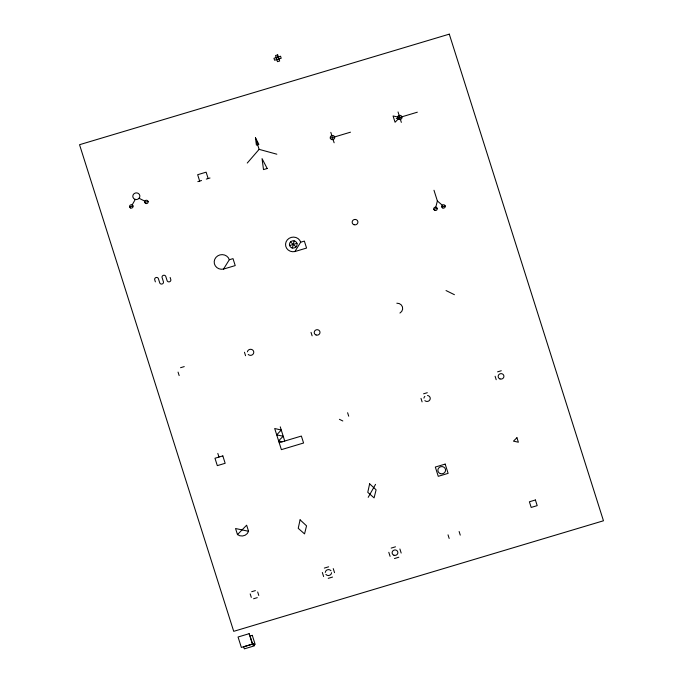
<?xml version="1.0" encoding="UTF-8"?>
<svg xmlns="http://www.w3.org/2000/svg" width="683" height="683" viewBox="0 0 683 683"><rect width="100%" height="100%" fill="white"/><g stroke="black" fill="none" stroke-linecap="round" stroke-linejoin="round"><path stroke-width="1.02" d="M292.401 247.989L294.16 240.851M435.78 207.18L437.376 200.973L433.978 190.25M132.152 204.951L135.285 199.427M368.188 497.344L375.539 484.367M223.512 269.085L229.317 259.736L233.014 258.635L235.217 265.585L223.512 269.085A7.752 7.308 -9.1 0 1 214.394 263.775A7.752 7.308 -9.1 0 1 219.917 254.913A7.752 7.308 -9.1 0 1 229.343 259.728M294.868 251.557L300.674 242.209L304.37 241.099L306.573 248.057L294.868 251.557A7.752 7.308 -9.1 0 1 285.75 246.247A7.752 7.308 -9.1 0 1 291.274 237.385A7.752 7.308 -9.1 0 1 300.699 242.2M247.255 163.049L259.113 149.355L255.442 137.77L256.407 145.095L258.874 144.352L255.442 137.77M237.479 534.601L246.64 525.201L248.569 531.289A6.984 6.582 -9.1 0 1 237.479 534.601L235.55 528.522L248.569 531.289M276.145 57.483L278.322 56.834M276.846 59.703L279.023 59.045M330.316 138.214L350.499 132.178M396.234 118.509L417.339 112.191M197.831 181.635L201.528 180.525M206.3 179.1L209.997 177.998M129.616 206.94L133.006 205.933M144.711 202.433L148.1 201.417M289.583 245.521L296.977 243.31M433.782 209.339L437.171 208.324M441.799 206.94L445.188 205.924M180.551 367.702L184.248 366.6M423.588 393.809L427.285 392.708M497.583 371.851L501.279 370.741M279.193 442.695L301.374 436.061L303.576 443.011L281.396 449.645L274.694 428.506L281.251 430.034L276.717 434.875L283.223 436.258L278.596 440.817L282.122 441.824M324.323 568.094L328.634 566.805M391.18 548.099L395.491 546.81M251.694 591.709L255.391 590.607M253.581 598.752L257.278 597.651M328.241 578.339L332.553 577.05M394.484 558.532L398.795 557.243M259.113 149.355L276.837 154.204M446.025 290.548L454.417 294.697M139.059 198.292L144.856 201.152M339.408 419.302L342.806 420.976M437.376 200.973L442.285 205.233M290.488 241.953L296.072 246.887M495.098 376.239L496.2 379.714M398.035 111.944L401.339 122.368M420.993 398.394L422.094 401.869M459.121 531.511L460.265 535.13M330.82 132.357L334.124 142.781M448.031 534.832L449.175 538.452M399.897 548.987L401.177 553.042M347.613 412.728L348.714 416.203M388.798 552.299L390.087 556.355M311.013 332.339L312.114 335.823M333.244 568.597L334.533 572.653M208.153 178.545L206.129 172.176L197.66 174.711L199.675 181.08M280.243 426.841L284.734 441.039M322.342 572.491L323.622 576.546M244.463 352.24L245.564 355.715M170.135 277.452L170.818 279.629A1.929 1.818 -9.1 0 1 169.486 281.789A1.929 1.818 -9.1 0 1 167.13 280.73L165.756 276.384A1.929 1.818 -9.1 0 0 163.399 275.326A1.929 1.818 -9.1 0 0 162.067 277.486L163.442 281.831A1.929 1.818 -9.1 0 1 162.11 283.991A1.929 1.818 -9.1 0 1 159.754 282.933L158.379 278.587A1.929 1.818 -9.1 0 0 156.023 277.529A1.929 1.818 -9.1 0 0 154.691 279.689L155.382 281.866M217.826 453.435L218.978 457.055M257.679 591.982L258.78 595.456M250.191 593.903L251.293 597.377M178.058 372.098L179.159 375.573M396.823 303.209A5.635 5.31 -9.1 0 1 399.948 313.036M247.391 351.847A3.219 3.031 -9.1 0 1 251.779 349.491A3.219 3.031 -9.1 0 1 253.205 353.999A3.219 3.031 -9.1 0 1 248.211 354.443M427.498 395.5A3.167 2.988 -9.1 0 1 429.923 399.76A3.167 2.988 -9.1 0 1 424.835 400.614M423.947 398.146A3.167 2.988 -9.1 0 1 424.869 396.379M331.596 572.704A3.167 2.988 -9.1 0 1 325.902 574.403M325.279 572.439A3.167 2.988 -9.1 0 1 330.973 570.732M300.093 519.84L298.223 528.326L304.541 533.893L306.547 525.842L300.093 519.84M369.64 483.829L367.77 492.315L374.088 497.881L376.094 489.831L369.64 483.829M399.777 117.442L395.056 122.248L393.066 115.965L399.777 117.442M516.937 437.726L513.471 441.141L518.363 442.217L516.937 437.726M277.699 54.879L275.522 55.528L277.469 61.658L279.646 61.009L277.699 54.879M280.576 56.296L273.968 58.277L274.583 60.232L281.2 58.26L280.576 56.296M449.286 34.15L79.535 144.702L233.714 631.331L603.465 520.779L449.286 34.15M267.198 168.505L263.501 169.606L262.05 158.627L267.198 168.505M222.829 455.903L214.974 458.25L217.314 465.635L225.168 463.287L222.829 455.903M445.179 464.099L435.319 467.044L438.255 476.316L448.116 473.362L445.179 464.099M535.404 499.982L529.393 501.783L531.178 507.426L537.188 505.633L535.404 499.982M249.141 633.687L238.051 637.008L241.355 647.433L252.445 644.12L249.141 633.687M252.292 635.344L250.072 636.01L252.958 645.136L255.177 644.47L252.292 635.344M253.743 643.762L243.686 646.767L244.343 648.85L254.4 645.845L253.743 643.762M398.949 119.431A2.245 2.117 -9.1 0 0 401.997 117.1A2.245 2.117 -9.1 0 0 398.394 115.803A2.245 2.117 -9.1 0 0 398.949 119.431M331.639 139.563A2.254 2.126 -9.1 0 0 334.696 137.223A2.254 2.126 -9.1 0 0 331.076 135.926A2.254 2.126 -9.1 0 0 331.639 139.563M145.752 203.483A1.767 1.673 -9.1 0 0 148.16 201.656A1.767 1.673 -9.1 0 0 145.317 200.631A1.767 1.673 -9.1 0 0 145.752 203.483M130.649 207.999A1.767 1.673 -9.1 0 0 133.057 206.172A1.767 1.673 -9.1 0 0 130.214 205.148A1.767 1.673 -9.1 0 0 130.649 207.999M135.029 199.342A3.543 3.338 -9.1 0 0 139.836 195.662A3.543 3.338 -9.1 0 0 134.141 193.631A3.543 3.338 -9.1 0 0 135.029 199.342M442.832 207.999A1.767 1.673 -9.1 0 0 445.239 206.164A1.767 1.673 -9.1 0 0 442.396 205.139A1.767 1.673 -9.1 0 0 442.832 207.999M434.823 210.39A1.767 1.673 -9.1 0 0 437.231 208.563A1.767 1.673 -9.1 0 0 434.388 207.538A1.767 1.673 -9.1 0 0 434.823 210.39M353.965 224.707A2.894 2.732 -9.1 0 0 357.892 221.702A2.894 2.732 -9.1 0 0 353.239 220.037A2.894 2.732 -9.1 0 0 353.965 224.707M291.854 247.835A3.867 3.646 -9.1 0 0 297.096 243.822A3.867 3.646 -9.1 0 0 290.881 241.603A3.867 3.646 -9.1 0 0 291.854 247.835M316.05 334.986A2.894 2.732 -9.1 0 0 319.977 331.972A2.894 2.732 -9.1 0 0 315.315 330.307A2.894 2.732 -9.1 0 0 316.05 334.986M499.973 378.928A2.894 2.732 -9.1 0 0 503.9 375.915A2.894 2.732 -9.1 0 0 499.239 374.25A2.894 2.732 -9.1 0 0 499.973 378.928M440.304 473.618A3.867 3.646 -9.1 0 0 445.538 469.605A3.867 3.646 -9.1 0 0 439.323 467.385A3.867 3.646 -9.1 0 0 440.304 473.618M393.929 555.228A2.894 2.732 -9.1 0 0 397.856 552.223A2.894 2.732 -9.1 0 0 393.195 550.558A2.894 2.732 -9.1 0 0 393.929 555.228"/></g></svg>
